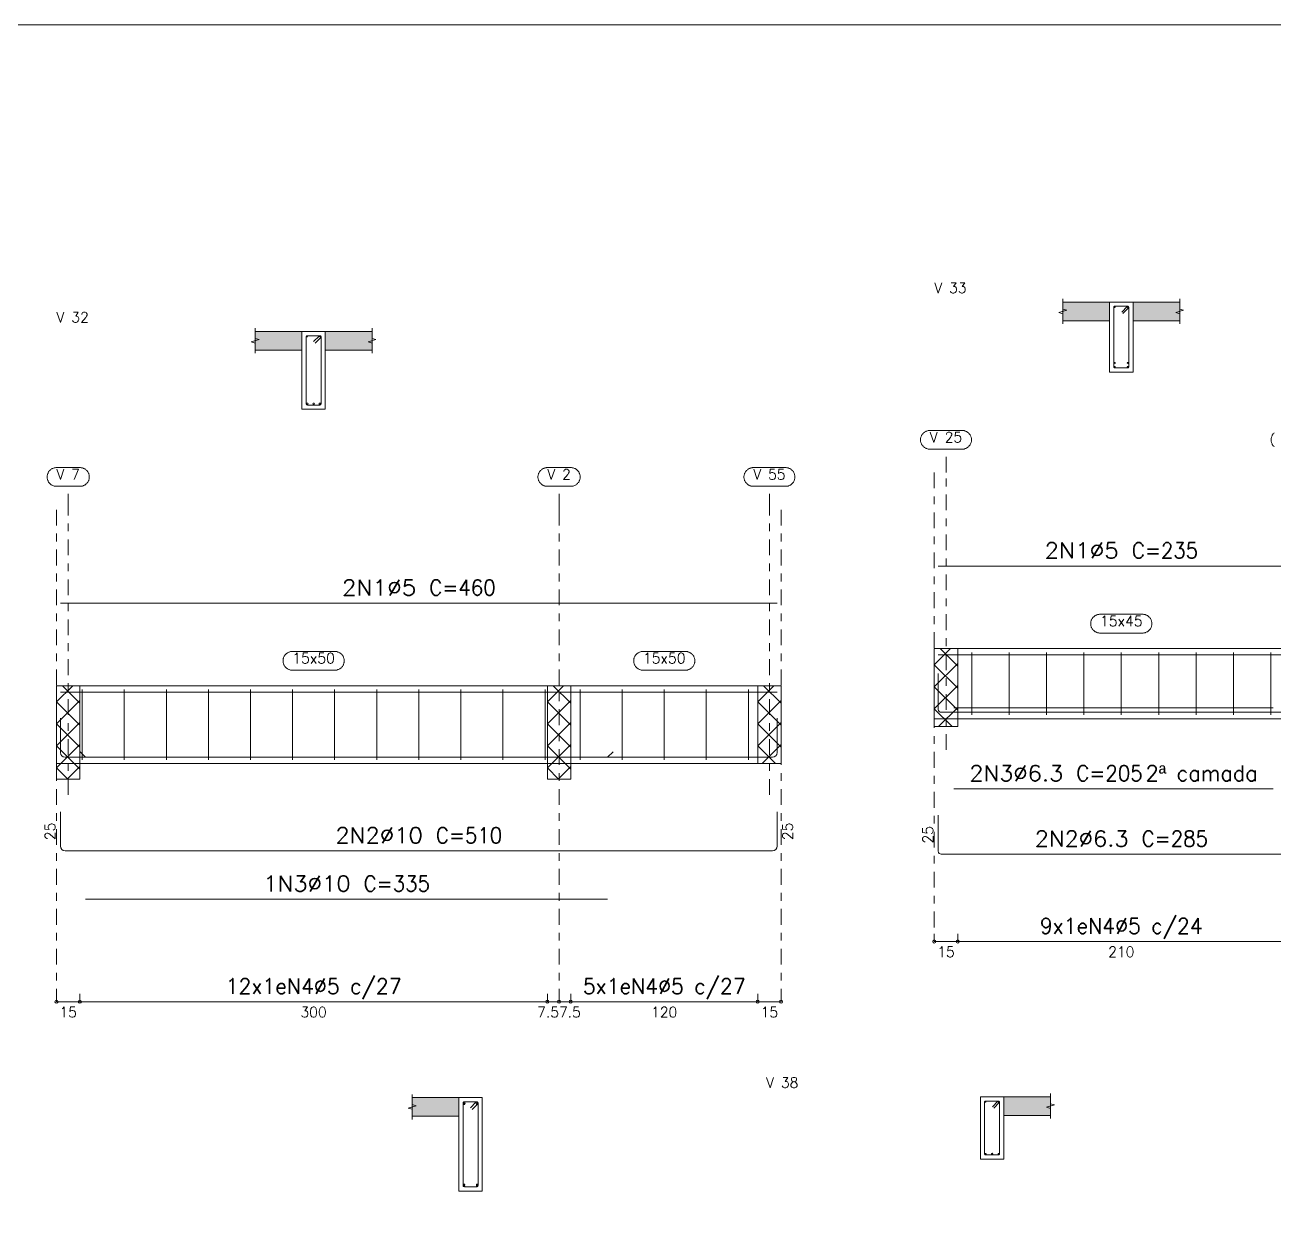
# Model space of a CAD drawing. Header units: millimetres. Extents: x 0 to 84, y 0 to 59.4.
# Drawn here: x 9.47 to 25.5, y 44.16 to 59.4 of the extents above; entities that cross this region are included whole.
import ezdxf
from ezdxf.enums import TextEntityAlignment as Align

# ---------------------------------------------------------------- set-up
doc = ezdxf.new("R2010")
doc.units = ezdxf.units.MM
doc.linetypes.add('CYPE_RAYAPUNTO', pattern=[0.4125, 0.2025, -0.105, 0, -0.105])
for name, color, linetype, lineweight in [('ARM_LONGITUDINAL_Ø10', 103, 'Continuous', 9), ('ARM_LONGITUDINAL_Ø5', 151, 'Continuous', 9), ('ARM_LONGITUDINAL_Ø6_3', 32, 'Continuous', 9), ('ARM_LONGITUDINAL_Ø8', 32, 'Continuous', 9), ('ARM_TRANSVERSAL_Ø5', 151, 'Continuous', 9), ('ELE_ARM_TRANS_TXT_EST', 3, 'Continuous', 9), ('ELE_CONT_NOS', 122, 'Continuous', 9), ('ELE_CONT_VIG_CONCRETO', 2, 'Continuous', 9), ('ELE_COT_COT_ANCORAGENS', 3, 'Continuous', 0), ('ELE_COT_COT_EST', 3, 'Continuous', 0), ('ELE_COT_COT_LIN_APOIOS', 2, 'CYPE_RAYAPUNTO', 0), ('ELE_COT_TEXTOS_ESTRIBOS', 122, 'Continuous', 0), ('ELE_REF_COT_LIN_AUX_COTA', 2, 'CYPE_RAYAPUNTO', 9), ('ELE_REF_NOME_PORTICO', 3, 'Continuous', 9), ('ELE_REF_REF_NOME', 3, 'Continuous', 9), ('ELE_REF_REF_REFERENCIA', 3, 'Continuous', 9), ('ELE_REF_TEXTO_REF_NOME', 3, 'Continuous', 9), ('ELE_REF_TEXTO_REF_REFERENCIA', 3, 'Continuous', 9), ('POR_ARM_LONG_ARM_TEXTOS', 3, 'Continuous', 9), ('POR_ARM_LONG_TXT_COMP', 3, 'Continuous', 9), ('POR_ARM_LONG_TXT_IND_LAYER_ARM_LONG', 3, 'Continuous', 9), ('QUAD_BORDA', 1, 'Continuous', 20), ('QUAD_LIMITES', 2, 'Continuous', 0), ('SEC_CONT_LAJES_CORTE', 8, 'Continuous', 9), ('SEC_CONT_VIG_CONCRETO_CORTE', 2, 'Continuous', 9)]:
    doc.layers.add(name, color=color, linetype=linetype, lineweight=lineweight)
doc.styles.add('CYPETXT', font='', dxfattribs={"height": 0.2})
doc.styles.get('CYPETXT').set_extended_font_data('romans')

msp = doc.modelspace()

# ---------------------------------------------------------------- hatches: boundary and pattern name
at = {"layer": 'SEC_CONT_LAJES_CORTE', "true_color": 0xdad7d3}
for points in [[(22.789, 55.843), (23.389, 55.843), (23.389, 55.603), (22.789, 55.603)], [(24.289, 55.843), (23.689, 55.843), (23.689, 55.603), (24.289, 55.603)], [(12.422, 55.466), (13.022, 55.466), (13.022, 55.226), (12.422, 55.226)], [(13.922, 55.466), (13.322, 55.466), (13.322, 55.226), (13.922, 55.226)], [(14.437, 45.39), (15.037, 45.39), (15.037, 45.63), (14.437, 45.63)], [(22.63, 45.64), (22.03, 45.64), (22.03, 45.4), (22.63, 45.4)]]:
    msp.add_hatch(color=254, dxfattribs=at).paths.add_polyline_path(points, flags=0)

# ---------------------------------------------------------------- linework, layer by layer
at = {"layer": 'ARM_LONGITUDINAL_Ø10'}
for p, q in [((10.245, 49.999), (10.175, 50.07)), ((16.945, 49.999), (17.016, 50.07))]:
    msp.add_line(p, q, dxfattribs=at)
for points in [[(19.122, 50.499), (19.122, 50.059), (19.118, 50.036), (19.105, 50.017), (19.085, 50.004), (19.062, 49.999), (9.982, 49.999), (9.959, 50.004), (9.94, 50.017), (9.927, 50.036), (9.922, 50.059), (9.922, 50.499)], [(10.245, 49.999), (16.945, 49.999)], [(19.122, 49.297), (19.122, 48.857), (19.118, 48.834), (19.105, 48.815), (19.085, 48.802), (19.062, 48.797), (9.982, 48.797), (9.959, 48.802), (9.94, 48.815), (9.927, 48.834), (9.922, 48.857), (9.922, 49.297)], [(10.245, 48.177), (16.945, 48.177)]]:
    msp.add_lwpolyline(points, dxfattribs=at)
for centre in [(13.092, 54.536), (13.172, 54.536), (13.252, 54.536), (15.107, 45.56), (15.267, 45.56)]:
    msp.add_circle(centre, 0.01, dxfattribs=at)
at = {"layer": 'ARM_LONGITUDINAL_Ø5'}
for points in [[(25.889, 52.454), (21.189, 52.454)], [(19.122, 51.977), (9.922, 51.977)], [(25.889, 51.312), (21.189, 51.312)], [(19.122, 50.835), (9.922, 50.835)]]:
    msp.add_lwpolyline(points, dxfattribs=at)
for centre in [(23.454, 55.778), (23.624, 55.778), (13.087, 55.401), (13.257, 55.401), (15.107, 45.545), (15.267, 45.545), (21.795, 45.575), (21.965, 45.575)]:
    msp.add_circle(centre, 0.005, dxfattribs=at)
at = {"layer": 'ARM_LONGITUDINAL_Ø6_3'}
for points in [[(25.889, 51.076), (25.889, 50.614), (25.886, 50.599), (25.878, 50.587), (25.865, 50.579), (25.851, 50.576), (21.226, 50.576), (21.212, 50.579), (21.2, 50.587), (21.192, 50.599), (21.189, 50.614), (21.189, 51.076)], [(21.389, 50.632), (25.489, 50.632)], [(21.389, 49.594), (25.489, 49.594)], [(25.889, 49.254), (25.889, 48.792), (25.886, 48.777), (25.878, 48.765), (25.865, 48.757), (25.851, 48.754), (21.226, 48.754), (21.212, 48.757), (21.2, 48.765), (21.192, 48.777), (21.189, 48.792), (21.189, 49.254)]]:
    msp.add_lwpolyline(points, dxfattribs=at)
for centre in [(23.455, 55.062), (23.455, 55.01), (23.622, 55.062), (23.622, 55.01), (21.797, 44.907), (21.964, 44.907), (15.105, 44.512), (15.269, 44.512)]:
    msp.add_circle(centre, 0.0063, dxfattribs=at)
at = {"layer": 'ARM_LONGITUDINAL_Ø8'}
for centre in [(21.88, 44.908), (15.105, 44.498), (15.269, 44.498)]:
    msp.add_circle(centre, 0.008, dxfattribs=at)
at = {"layer": 'ARM_TRANSVERSAL_Ø5'}
for p, q in [((21.619, 51.344), (21.619, 50.544)), ((22.099, 51.344), (22.099, 50.544)), ((22.579, 51.344), (22.579, 50.544)), ((23.059, 51.344), (23.059, 50.544)), ((23.539, 51.344), (23.539, 50.544)), ((24.019, 51.344), (24.019, 50.544)), ((24.499, 51.344), (24.499, 50.544)), ((24.979, 51.344), (24.979, 50.544)), ((25.459, 51.344), (25.459, 50.544)), ((10.202, 50.867), (10.202, 49.967)), ((10.742, 50.867), (10.742, 49.967)), ((11.282, 50.867), (11.282, 49.967)), ((11.822, 50.867), (11.822, 49.967)), ((12.362, 50.867), (12.362, 49.967)), ((12.902, 50.867), (12.902, 49.967)), ((13.442, 50.867), (13.442, 49.967)), ((13.982, 50.867), (13.982, 49.967)), ((14.522, 50.867), (14.522, 49.967)), ((15.062, 50.867), (15.062, 49.967)), ((15.602, 50.867), (15.602, 49.967)), ((16.142, 50.867), (16.142, 49.967)), ((16.592, 50.867), (16.592, 49.967)), ((17.132, 50.867), (17.132, 49.967)), ((17.672, 50.867), (17.672, 49.967)), ((18.212, 50.867), (18.212, 49.967)), ((18.752, 50.867), (18.752, 49.967))]:
    msp.add_line(p, q, dxfattribs=at)
for points in [[(23.56, 55.698), (23.63, 55.769), (23.632, 55.771), (23.633, 55.773), (23.633, 55.775), (23.634, 55.777), (23.633, 55.779), (23.633, 55.781), (23.632, 55.783), (23.63, 55.785), (23.629, 55.786), (23.627, 55.788), (23.625, 55.788), (23.622, 55.788), (23.455, 55.788), (23.451, 55.788), (23.447, 55.785), (23.445, 55.781), (23.444, 55.777), (23.444, 55.01), (23.445, 55.005), (23.447, 55.002), (23.451, 54.999), (23.455, 54.998), (23.622, 54.998), (23.627, 54.999), (23.63, 55.002), (23.633, 55.005), (23.634, 55.01), (23.634, 55.777), (23.633, 55.779), (23.633, 55.781), (23.632, 55.783), (23.63, 55.785), (23.629, 55.786), (23.627, 55.788), (23.625, 55.788), (23.622, 55.788), (23.621, 55.788), (23.619, 55.788), (23.617, 55.787), (23.616, 55.786), (23.614, 55.785), (23.544, 55.714)], [(13.192, 55.315), (13.263, 55.386), (13.265, 55.388), (13.266, 55.391), (13.267, 55.393), (13.267, 55.396), (13.267, 55.399), (13.266, 55.402), (13.265, 55.405), (13.263, 55.407), (13.261, 55.409), (13.258, 55.41), (13.255, 55.411), (13.252, 55.411), (13.092, 55.411), (13.087, 55.41), (13.082, 55.407), (13.079, 55.402), (13.077, 55.396), (13.077, 54.536), (13.079, 54.531), (13.082, 54.526), (13.087, 54.523), (13.092, 54.521), (13.252, 54.521), (13.258, 54.523), (13.263, 54.526), (13.266, 54.531), (13.267, 54.536), (13.267, 55.396), (13.267, 55.399), (13.266, 55.402), (13.265, 55.405), (13.263, 55.407), (13.261, 55.409), (13.258, 55.41), (13.255, 55.411), (13.252, 55.411), (13.25, 55.411), (13.248, 55.411), (13.246, 55.41), (13.244, 55.409), (13.242, 55.407), (13.171, 55.336)], [(15.206, 45.478), (15.279, 45.551), (15.28, 45.553), (15.281, 45.555), (15.281, 45.557), (15.282, 45.56), (15.281, 45.563), (15.28, 45.565), (15.279, 45.568), (15.277, 45.57), (15.275, 45.572), (15.272, 45.574), (15.269, 45.574), (15.267, 45.575), (15.107, 45.575), (15.101, 45.574), (15.096, 45.57), (15.093, 45.565), (15.092, 45.56), (15.092, 44.5), (15.093, 44.494), (15.096, 44.489), (15.101, 44.486), (15.107, 44.485), (15.267, 44.485), (15.272, 44.486), (15.277, 44.489), (15.28, 44.494), (15.282, 44.5), (15.282, 45.56), (15.281, 45.563), (15.28, 45.565), (15.279, 45.568), (15.277, 45.57), (15.275, 45.572), (15.272, 45.574), (15.269, 45.574), (15.267, 45.575), (15.264, 45.574), (15.261, 45.574), (15.258, 45.572), (15.256, 45.57), (15.185, 45.5)], [(21.901, 45.495), (21.972, 45.566), (21.973, 45.568), (21.975, 45.57), (21.975, 45.572), (21.975, 45.574), (21.975, 45.576), (21.975, 45.578), (21.973, 45.58), (21.972, 45.582), (21.97, 45.584), (21.968, 45.585), (21.966, 45.585), (21.964, 45.585), (21.797, 45.585), (21.792, 45.585), (21.789, 45.582), (21.786, 45.578), (21.785, 45.574), (21.785, 44.907), (21.786, 44.902), (21.789, 44.899), (21.792, 44.896), (21.797, 44.895), (21.964, 44.895), (21.968, 44.896), (21.972, 44.899), (21.975, 44.902), (21.975, 44.907), (21.975, 45.574), (21.975, 45.576), (21.975, 45.578), (21.973, 45.58), (21.972, 45.582), (21.97, 45.584), (21.968, 45.585), (21.966, 45.585), (21.964, 45.585), (21.962, 45.585), (21.961, 45.585), (21.959, 45.584), (21.957, 45.583), (21.956, 45.582), (21.885, 45.511)]]:
    msp.add_lwpolyline(points, dxfattribs=at)
at = {"layer": 'ELE_CONT_NOS'}
for p, q in [((21.139, 51.394), (21.139, 50.494)), ((9.872, 50.917), (9.872, 49.917)), ((16.172, 50.917), (16.172, 50.917)), ((16.472, 50.917), (16.472, 50.917)), ((19.172, 50.917), (19.172, 49.917)), ((16.172, 49.917), (16.172, 49.917)), ((16.472, 49.917), (16.472, 49.917))]:
    msp.add_line(p, q, dxfattribs=at)
at = {"layer": 'ELE_CONT_NOS', "lineweight": 0}
for p, q in [((21.139, 51.187), (21.346, 51.394)), ((21.439, 51.17), (21.214, 51.394)), ((21.139, 50.904), (21.439, 51.204)), ((21.439, 50.887), (21.139, 51.187)), ((9.872, 50.71), (10.08, 50.917)), ((10.172, 50.693), (9.948, 50.917)), ((16.172, 50.71), (16.38, 50.917)), ((16.472, 50.693), (16.248, 50.917)), ((18.872, 50.71), (19.08, 50.917)), ((19.172, 50.693), (18.948, 50.917)), ((21.139, 50.621), (21.439, 50.921)), ((21.439, 50.604), (21.139, 50.904)), ((9.872, 50.427), (10.172, 50.727)), ((10.172, 50.41), (9.872, 50.71)), ((16.172, 50.427), (16.472, 50.727)), ((16.472, 50.41), (16.172, 50.71)), ((18.872, 50.427), (19.172, 50.727)), ((19.172, 50.41), (18.872, 50.71)), ((21.366, 50.394), (21.139, 50.621)), ((21.194, 50.394), (21.439, 50.638)), ((9.872, 50.144), (10.172, 50.444)), ((10.172, 50.127), (9.872, 50.427)), ((16.172, 50.144), (16.472, 50.444)), ((16.472, 50.127), (16.172, 50.427)), ((18.872, 50.144), (19.172, 50.444)), ((19.172, 50.127), (18.872, 50.427)), ((9.872, 49.861), (10.172, 50.161)), ((10.172, 49.844), (9.872, 50.144)), ((16.172, 49.861), (16.472, 50.161)), ((16.472, 49.844), (16.172, 50.144)), ((19.1, 49.917), (18.872, 50.144)), ((18.928, 49.917), (19.172, 50.161)), ((10.017, 49.717), (9.872, 49.861)), ((10.011, 49.717), (10.172, 49.879)), ((16.317, 49.717), (16.172, 49.861)), ((16.311, 49.717), (16.472, 49.879))]:
    msp.add_line(p, q, dxfattribs=at)
at = {"layer": 'ELE_CONT_NOS'}
for points in [[(21.139, 51.394), (21.439, 51.394)], [(9.872, 50.917), (10.172, 50.917)], [(16.172, 50.917), (16.472, 50.917)], [(18.872, 50.917), (19.172, 50.917)], [(21.139, 50.494), (21.439, 50.494)], [(9.872, 49.917), (10.172, 49.917)], [(16.172, 49.917), (16.472, 49.917)], [(18.872, 49.917), (19.172, 49.917)]]:
    msp.add_lwpolyline(points, dxfattribs=at)
at = {"layer": 'ELE_CONT_NOS', "lineweight": 0}
for points in [[(21.139, 51.394), (21.139, 50.394), (21.439, 50.394), (21.439, 51.394), (21.139, 51.394)], [(9.872, 50.917), (9.872, 49.717), (10.172, 49.717), (10.172, 50.917), (9.872, 50.917)], [(16.172, 50.917), (16.172, 49.717), (16.472, 49.717), (16.472, 50.917), (16.172, 50.917)], [(18.872, 50.917), (18.872, 49.917), (19.172, 49.917), (19.172, 50.917), (18.872, 50.917)]]:
    msp.add_lwpolyline(points, close=True, dxfattribs=at)
at = {"layer": 'ELE_CONT_VIG_CONCRETO'}
for p, q in [((21.439, 51.394), (25.639, 51.394)), ((10.172, 50.917), (16.172, 50.917)), ((16.472, 50.917), (18.872, 50.917)), ((21.439, 50.494), (25.639, 50.494)), ((10.172, 49.917), (16.172, 49.917)), ((16.472, 49.917), (18.872, 49.917))]:
    msp.add_line(p, q, dxfattribs=at)
at = {"layer": 'ELE_COT_COT_EST'}
for p, q in [((21.139, 47.634), (21.139, 47.734)), ((21.439, 47.634), (21.439, 47.734)), ((9.872, 46.86), (9.872, 46.96)), ((10.172, 46.86), (10.172, 46.96)), ((16.172, 46.86), (16.172, 46.96)), ((16.322, 46.86), (16.322, 46.96)), ((16.472, 46.86), (16.472, 46.96)), ((18.872, 46.86), (18.872, 46.96))]:
    msp.add_line(p, q, dxfattribs=at)
for points in [[(21.139, 47.634), (21.439, 47.634), (21.439, 47.734)], [(21.439, 47.634), (25.639, 47.634), (25.639, 47.734)], [(9.872, 46.86), (10.172, 46.86), (10.172, 46.96)], [(10.172, 46.86), (16.172, 46.86), (16.172, 46.96)], [(16.172, 46.86), (16.322, 46.86), (16.322, 46.96)], [(16.322, 46.86), (16.472, 46.86), (16.472, 46.96)], [(16.472, 46.86), (18.872, 46.86), (18.872, 46.96)], [(18.872, 46.86), (19.172, 46.86), (19.172, 46.96)]]:
    msp.add_lwpolyline(points, dxfattribs=at)
for centre in [(21.139, 47.634), (21.439, 47.634), (21.439, 47.634), (9.872, 46.86), (10.172, 46.86), (10.172, 46.86), (16.172, 46.86), (16.172, 46.86), (16.322, 46.86), (16.322, 46.86), (16.472, 46.86), (16.472, 46.86), (18.872, 46.86), (18.872, 46.86), (19.172, 46.86)]:
    msp.add_circle(centre, 0.02, dxfattribs=at)
at = {"layer": 'ELE_COT_COT_LIN_APOIOS'}
for p, q in [((21.139, 53.654), (21.139, 47.634)), ((9.872, 53.177), (9.872, 46.86)), ((16.322, 53.177), (16.322, 46.86)), ((19.172, 53.177), (19.172, 46.86))]:
    msp.add_line(p, q, dxfattribs=at)
at = {"layer": 'ELE_REF_COT_LIN_AUX_COTA'}
for p, q in [((21.289, 53.654), (21.289, 53.954)), ((21.289, 50.094), (21.289, 53.654)), ((10.022, 53.177), (10.022, 53.477)), ((16.322, 53.177), (16.322, 53.477)), ((19.022, 53.177), (19.022, 53.477)), ((10.022, 49.517), (10.022, 53.177)), ((19.022, 49.517), (19.022, 53.177))]:
    msp.add_line(p, q, dxfattribs=at)
at = {"layer": 'ELE_REF_REF_NOME'}
for points in [[(23.812, 51.834), (23.82, 51.834), (23.828, 51.833), (23.836, 51.832), (23.843, 51.83), (23.851, 51.827), (23.859, 51.825), (23.866, 51.821), (23.873, 51.817), (23.88, 51.813), (23.886, 51.808), (23.892, 51.803), (23.898, 51.797), (23.903, 51.792), (23.908, 51.785), (23.913, 51.779), (23.917, 51.772), (23.921, 51.765), (23.924, 51.757), (23.926, 51.75), (23.928, 51.742), (23.93, 51.734), (23.931, 51.726), (23.932, 51.718), (23.932, 51.71), (23.931, 51.702), (23.93, 51.694), (23.928, 51.686), (23.926, 51.678), (23.924, 51.671), (23.921, 51.664), (23.917, 51.656), (23.913, 51.649), (23.908, 51.643), (23.903, 51.637), (23.898, 51.631), (23.892, 51.625), (23.886, 51.62), (23.88, 51.615), (23.873, 51.611), (23.866, 51.607), (23.859, 51.604), (23.851, 51.601), (23.843, 51.598), (23.836, 51.596), (23.828, 51.595), (23.82, 51.594), (23.812, 51.594), (23.266, 51.594), (23.258, 51.594), (23.25, 51.595), (23.242, 51.596), (23.234, 51.598), (23.226, 51.601), (23.219, 51.604), (23.212, 51.607), (23.205, 51.611), (23.198, 51.615), (23.191, 51.62), (23.185, 51.625), (23.179, 51.631), (23.174, 51.637), (23.169, 51.643), (23.165, 51.649), (23.16, 51.656), (23.157, 51.664), (23.154, 51.671), (23.151, 51.678), (23.149, 51.686), (23.147, 51.694), (23.146, 51.702), (23.146, 51.71), (23.146, 51.718), (23.146, 51.726), (23.147, 51.734), (23.149, 51.742), (23.151, 51.75), (23.154, 51.757), (23.157, 51.765), (23.16, 51.772), (23.165, 51.779), (23.169, 51.785), (23.174, 51.792), (23.179, 51.797), (23.185, 51.803), (23.191, 51.808), (23.198, 51.813), (23.205, 51.817), (23.212, 51.821), (23.219, 51.825), (23.226, 51.827), (23.234, 51.83), (23.242, 51.832), (23.25, 51.833), (23.258, 51.834), (23.266, 51.834), (23.812, 51.834)], [(13.445, 51.357), (13.453, 51.357), (13.461, 51.356), (13.469, 51.355), (13.477, 51.353), (13.485, 51.35), (13.492, 51.348), (13.5, 51.344), (13.507, 51.34), (13.513, 51.336), (13.52, 51.331), (13.526, 51.326), (13.532, 51.32), (13.537, 51.315), (13.542, 51.308), (13.547, 51.302), (13.551, 51.295), (13.554, 51.288), (13.557, 51.28), (13.56, 51.273), (13.562, 51.265), (13.564, 51.257), (13.565, 51.249), (13.565, 51.241), (13.565, 51.233), (13.565, 51.225), (13.564, 51.217), (13.562, 51.209), (13.56, 51.201), (13.557, 51.194), (13.554, 51.187), (13.551, 51.179), (13.547, 51.172), (13.542, 51.166), (13.537, 51.16), (13.532, 51.154), (13.526, 51.148), (13.52, 51.143), (13.513, 51.138), (13.507, 51.134), (13.5, 51.13), (13.492, 51.127), (13.485, 51.124), (13.477, 51.121), (13.469, 51.119), (13.461, 51.118), (13.453, 51.117), (13.445, 51.117), (12.899, 51.117), (12.891, 51.117), (12.883, 51.118), (12.876, 51.119), (12.868, 51.121), (12.86, 51.124), (12.853, 51.127), (12.845, 51.13), (12.838, 51.134), (12.832, 51.138), (12.825, 51.143), (12.819, 51.148), (12.813, 51.154), (12.808, 51.16), (12.803, 51.166), (12.798, 51.172), (12.794, 51.179), (12.791, 51.187), (12.787, 51.194), (12.785, 51.201), (12.783, 51.209), (12.781, 51.217), (12.78, 51.225), (12.78, 51.233), (12.78, 51.241), (12.78, 51.249), (12.781, 51.257), (12.783, 51.265), (12.785, 51.273), (12.787, 51.28), (12.791, 51.288), (12.794, 51.295), (12.798, 51.302), (12.803, 51.308), (12.808, 51.315), (12.813, 51.32), (12.819, 51.326), (12.825, 51.331), (12.832, 51.336), (12.838, 51.34), (12.845, 51.344), (12.853, 51.348), (12.86, 51.35), (12.868, 51.353), (12.876, 51.355), (12.883, 51.356), (12.891, 51.357), (12.899, 51.357), (13.445, 51.357)], [(17.945, 51.357), (17.953, 51.357), (17.961, 51.356), (17.969, 51.355), (17.977, 51.353), (17.985, 51.35), (17.992, 51.348), (18, 51.344), (18.007, 51.34), (18.013, 51.336), (18.02, 51.331), (18.026, 51.326), (18.032, 51.32), (18.037, 51.315), (18.042, 51.308), (18.047, 51.302), (18.051, 51.295), (18.054, 51.288), (18.057, 51.28), (18.06, 51.273), (18.062, 51.265), (18.064, 51.257), (18.065, 51.249), (18.065, 51.241), (18.065, 51.233), (18.065, 51.225), (18.064, 51.217), (18.062, 51.209), (18.06, 51.201), (18.057, 51.194), (18.054, 51.187), (18.051, 51.179), (18.047, 51.172), (18.042, 51.166), (18.037, 51.16), (18.032, 51.154), (18.026, 51.148), (18.02, 51.143), (18.013, 51.138), (18.007, 51.134), (18, 51.13), (17.992, 51.127), (17.985, 51.124), (17.977, 51.121), (17.969, 51.119), (17.961, 51.118), (17.953, 51.117), (17.945, 51.117), (17.399, 51.117), (17.391, 51.117), (17.383, 51.118), (17.376, 51.119), (17.368, 51.121), (17.36, 51.124), (17.353, 51.127), (17.345, 51.13), (17.338, 51.134), (17.332, 51.138), (17.325, 51.143), (17.319, 51.148), (17.313, 51.154), (17.308, 51.16), (17.303, 51.166), (17.298, 51.172), (17.294, 51.179), (17.291, 51.187), (17.287, 51.194), (17.285, 51.201), (17.283, 51.209), (17.281, 51.217), (17.28, 51.225), (17.28, 51.233), (17.28, 51.241), (17.28, 51.249), (17.281, 51.257), (17.283, 51.265), (17.285, 51.273), (17.287, 51.28), (17.291, 51.288), (17.294, 51.295), (17.298, 51.302), (17.303, 51.308), (17.308, 51.315), (17.313, 51.32), (17.319, 51.326), (17.325, 51.331), (17.332, 51.336), (17.338, 51.34), (17.345, 51.344), (17.353, 51.348), (17.36, 51.35), (17.368, 51.353), (17.376, 51.355), (17.383, 51.356), (17.391, 51.357), (17.399, 51.357), (17.945, 51.357)]]:
    msp.add_lwpolyline(points, close=True, dxfattribs=at)
at = {"layer": 'ELE_REF_REF_REFERENCIA'}
for points in [[(21.496, 54.194), (21.504, 54.194), (21.512, 54.193), (21.52, 54.192), (21.527, 54.19), (21.535, 54.187), (21.543, 54.185), (21.55, 54.181), (21.557, 54.177), (21.564, 54.173), (21.57, 54.168), (21.576, 54.163), (21.582, 54.157), (21.587, 54.152), (21.592, 54.145), (21.597, 54.139), (21.601, 54.132), (21.605, 54.125), (21.608, 54.117), (21.61, 54.11), (21.612, 54.102), (21.614, 54.094), (21.615, 54.086), (21.616, 54.078), (21.616, 54.07), (21.615, 54.062), (21.614, 54.054), (21.612, 54.046), (21.61, 54.038), (21.608, 54.031), (21.605, 54.024), (21.601, 54.016), (21.597, 54.009), (21.592, 54.003), (21.587, 53.997), (21.582, 53.991), (21.576, 53.985), (21.57, 53.98), (21.564, 53.975), (21.557, 53.971), (21.55, 53.967), (21.543, 53.964), (21.535, 53.961), (21.527, 53.958), (21.52, 53.956), (21.512, 53.955), (21.504, 53.954), (21.496, 53.954), (21.082, 53.954), (21.074, 53.954), (21.066, 53.955), (21.058, 53.956), (21.05, 53.958), (21.042, 53.961), (21.035, 53.964), (21.028, 53.967), (21.021, 53.971), (21.014, 53.975), (21.007, 53.98), (21.001, 53.985), (20.995, 53.991), (20.99, 53.997), (20.985, 54.003), (20.981, 54.009), (20.976, 54.016), (20.973, 54.024), (20.97, 54.031), (20.967, 54.038), (20.965, 54.046), (20.963, 54.054), (20.962, 54.062), (20.962, 54.07), (20.962, 54.078), (20.962, 54.086), (20.963, 54.094), (20.965, 54.102), (20.967, 54.11), (20.97, 54.117), (20.973, 54.125), (20.976, 54.132), (20.981, 54.139), (20.985, 54.145), (20.99, 54.152), (20.995, 54.157), (21.001, 54.163), (21.007, 54.168), (21.014, 54.173), (21.021, 54.177), (21.028, 54.181), (21.035, 54.185), (21.042, 54.187), (21.05, 54.19), (21.058, 54.192), (21.066, 54.193), (21.074, 54.194), (21.082, 54.194), (21.496, 54.194)], [(10.173, 53.717), (10.181, 53.717), (10.189, 53.716), (10.197, 53.715), (10.205, 53.713), (10.213, 53.71), (10.22, 53.708), (10.228, 53.704), (10.235, 53.7), (10.241, 53.696), (10.248, 53.691), (10.254, 53.686), (10.26, 53.68), (10.265, 53.675), (10.27, 53.668), (10.275, 53.662), (10.279, 53.655), (10.282, 53.648), (10.285, 53.64), (10.288, 53.633), (10.29, 53.625), (10.292, 53.617), (10.293, 53.609), (10.293, 53.601), (10.293, 53.593), (10.293, 53.585), (10.292, 53.577), (10.29, 53.569), (10.288, 53.561), (10.285, 53.554), (10.282, 53.547), (10.279, 53.539), (10.275, 53.532), (10.27, 53.526), (10.265, 53.52), (10.26, 53.514), (10.254, 53.508), (10.248, 53.503), (10.241, 53.498), (10.235, 53.494), (10.228, 53.49), (10.22, 53.487), (10.213, 53.484), (10.205, 53.481), (10.197, 53.479), (10.189, 53.478), (10.181, 53.477), (10.173, 53.477), (9.871, 53.477), (9.863, 53.477), (9.855, 53.478), (9.848, 53.479), (9.84, 53.481), (9.832, 53.484), (9.825, 53.487), (9.817, 53.49), (9.81, 53.494), (9.804, 53.498), (9.797, 53.503), (9.791, 53.508), (9.785, 53.514), (9.78, 53.52), (9.775, 53.526), (9.77, 53.532), (9.766, 53.539), (9.763, 53.547), (9.759, 53.554), (9.757, 53.561), (9.755, 53.569), (9.753, 53.577), (9.752, 53.585), (9.752, 53.593), (9.752, 53.601), (9.752, 53.609), (9.753, 53.617), (9.755, 53.625), (9.757, 53.633), (9.759, 53.64), (9.763, 53.648), (9.766, 53.655), (9.77, 53.662), (9.775, 53.668), (9.78, 53.675), (9.785, 53.68), (9.791, 53.686), (9.797, 53.691), (9.804, 53.696), (9.81, 53.7), (9.817, 53.704), (9.825, 53.708), (9.832, 53.71), (9.84, 53.713), (9.848, 53.715), (9.855, 53.716), (9.863, 53.717), (9.871, 53.717), (10.173, 53.717)], [(16.473, 53.717), (16.481, 53.717), (16.489, 53.716), (16.497, 53.715), (16.505, 53.713), (16.513, 53.71), (16.52, 53.708), (16.528, 53.704), (16.535, 53.7), (16.541, 53.696), (16.548, 53.691), (16.554, 53.686), (16.56, 53.68), (16.565, 53.675), (16.57, 53.668), (16.575, 53.662), (16.579, 53.655), (16.582, 53.648), (16.585, 53.64), (16.588, 53.633), (16.59, 53.625), (16.592, 53.617), (16.593, 53.609), (16.593, 53.601), (16.593, 53.593), (16.593, 53.585), (16.592, 53.577), (16.59, 53.569), (16.588, 53.561), (16.585, 53.554), (16.582, 53.547), (16.579, 53.539), (16.575, 53.532), (16.57, 53.526), (16.565, 53.52), (16.56, 53.514), (16.554, 53.508), (16.548, 53.503), (16.541, 53.498), (16.535, 53.494), (16.528, 53.49), (16.52, 53.487), (16.513, 53.484), (16.505, 53.481), (16.497, 53.479), (16.489, 53.478), (16.481, 53.477), (16.473, 53.477), (16.171, 53.477), (16.163, 53.477), (16.155, 53.478), (16.148, 53.479), (16.14, 53.481), (16.132, 53.484), (16.125, 53.487), (16.117, 53.49), (16.11, 53.494), (16.104, 53.498), (16.097, 53.503), (16.091, 53.508), (16.085, 53.514), (16.08, 53.52), (16.075, 53.526), (16.07, 53.532), (16.066, 53.539), (16.063, 53.547), (16.059, 53.554), (16.057, 53.561), (16.055, 53.569), (16.053, 53.577), (16.052, 53.585), (16.052, 53.593), (16.052, 53.601), (16.052, 53.609), (16.053, 53.617), (16.055, 53.625), (16.057, 53.633), (16.059, 53.64), (16.063, 53.648), (16.066, 53.655), (16.07, 53.662), (16.075, 53.668), (16.08, 53.675), (16.085, 53.68), (16.091, 53.686), (16.097, 53.691), (16.104, 53.696), (16.11, 53.7), (16.117, 53.704), (16.125, 53.708), (16.132, 53.71), (16.14, 53.713), (16.148, 53.715), (16.155, 53.716), (16.163, 53.717), (16.171, 53.717), (16.473, 53.717)], [(19.229, 53.717), (19.237, 53.717), (19.245, 53.716), (19.253, 53.715), (19.261, 53.713), (19.269, 53.71), (19.276, 53.708), (19.284, 53.704), (19.291, 53.7), (19.297, 53.696), (19.304, 53.691), (19.31, 53.686), (19.316, 53.68), (19.321, 53.675), (19.326, 53.668), (19.331, 53.662), (19.335, 53.655), (19.338, 53.648), (19.341, 53.64), (19.344, 53.633), (19.346, 53.625), (19.348, 53.617), (19.349, 53.609), (19.349, 53.601), (19.349, 53.593), (19.349, 53.585), (19.348, 53.577), (19.346, 53.569), (19.344, 53.561), (19.341, 53.554), (19.338, 53.547), (19.335, 53.539), (19.331, 53.532), (19.326, 53.526), (19.321, 53.52), (19.316, 53.514), (19.31, 53.508), (19.304, 53.503), (19.297, 53.498), (19.291, 53.494), (19.284, 53.49), (19.276, 53.487), (19.269, 53.484), (19.261, 53.481), (19.253, 53.479), (19.245, 53.478), (19.237, 53.477), (19.229, 53.477), (18.815, 53.477), (18.807, 53.477), (18.799, 53.478), (18.792, 53.479), (18.784, 53.481), (18.776, 53.484), (18.769, 53.487), (18.761, 53.49), (18.754, 53.494), (18.748, 53.498), (18.741, 53.503), (18.735, 53.508), (18.729, 53.514), (18.724, 53.52), (18.719, 53.526), (18.714, 53.532), (18.71, 53.539), (18.707, 53.547), (18.703, 53.554), (18.701, 53.561), (18.699, 53.569), (18.697, 53.577), (18.696, 53.585), (18.696, 53.593), (18.696, 53.601), (18.696, 53.609), (18.697, 53.617), (18.699, 53.625), (18.701, 53.633), (18.703, 53.64), (18.707, 53.648), (18.71, 53.655), (18.714, 53.662), (18.719, 53.668), (18.724, 53.675), (18.729, 53.68), (18.735, 53.686), (18.741, 53.691), (18.748, 53.696), (18.754, 53.7), (18.761, 53.704), (18.769, 53.708), (18.776, 53.71), (18.784, 53.713), (18.792, 53.715), (18.799, 53.716), (18.807, 53.717), (18.815, 53.717), (19.229, 53.717)]]:
    msp.add_lwpolyline(points, close=True, dxfattribs=at)
msp.add_lwpolyline([(25.501, 53.985), (25.495, 53.991), (25.49, 53.997), (25.485, 54.003), (25.481, 54.009), (25.476, 54.016), (25.473, 54.024), (25.47, 54.031), (25.467, 54.038), (25.465, 54.046), (25.463, 54.054), (25.462, 54.062), (25.462, 54.07), (25.462, 54.078), (25.462, 54.086), (25.463, 54.094), (25.465, 54.102), (25.467, 54.11), (25.47, 54.117), (25.473, 54.125), (25.476, 54.132), (25.481, 54.139), (25.485, 54.145), (25.49, 54.152), (25.495, 54.157), (25.501, 54.163)], dxfattribs=at)
at = {"layer": 'QUAD_BORDA'}
msp.add_lwpolyline([(0, 0), (84, 0), (84, 59.4), (0, 59.4), (0, 0)], close=True, dxfattribs=at)
at = {"layer": 'QUAD_LIMITES'}
msp.add_lwpolyline([(0, 0), (84, 0), (84, 59.4), (0, 59.4), (0, 0)], close=True, dxfattribs=at)
at = {"layer": 'SEC_CONT_LAJES_CORTE'}
for points in [[(22.789, 55.883), (22.789, 55.753), (22.839, 55.738), (22.739, 55.708), (22.789, 55.693), (22.789, 55.563)], [(22.789, 55.843), (23.389, 55.843), (23.389, 55.603), (22.789, 55.603)], [(24.289, 55.843), (23.689, 55.843), (23.689, 55.603), (24.289, 55.603)], [(24.289, 55.883), (24.289, 55.753), (24.339, 55.738), (24.239, 55.708), (24.289, 55.693), (24.289, 55.563)], [(12.422, 55.506), (12.422, 55.376), (12.472, 55.361), (12.372, 55.331), (12.422, 55.316), (12.422, 55.186)], [(13.922, 55.506), (13.922, 55.376), (13.972, 55.361), (13.872, 55.331), (13.922, 55.316), (13.922, 55.186)], [(12.422, 55.466), (13.022, 55.466), (13.022, 55.226), (12.422, 55.226)], [(13.922, 55.466), (13.322, 55.466), (13.322, 55.226), (13.922, 55.226)], [(14.437, 45.35), (14.437, 45.48), (14.387, 45.495), (14.487, 45.525), (14.437, 45.54), (14.437, 45.67)], [(14.437, 45.39), (15.037, 45.39), (15.037, 45.63), (14.437, 45.63)], [(22.63, 45.64), (22.03, 45.64), (22.03, 45.4), (22.63, 45.4)], [(22.63, 45.68), (22.63, 45.55), (22.68, 45.535), (22.58, 45.505), (22.63, 45.49), (22.63, 45.36)]]:
    msp.add_lwpolyline(points, dxfattribs=at)
at = {"layer": 'SEC_CONT_LAJES_CORTE', "color": 254, "true_color": 0xdad7d3}
for points in [[(22.789, 55.843), (23.389, 55.843), (23.389, 55.603), (22.789, 55.603)], [(24.289, 55.843), (23.689, 55.843), (23.689, 55.603), (24.289, 55.603)], [(12.422, 55.466), (13.022, 55.466), (13.022, 55.226), (12.422, 55.226)], [(13.922, 55.466), (13.322, 55.466), (13.322, 55.226), (13.922, 55.226)], [(14.437, 45.39), (15.037, 45.39), (15.037, 45.63), (14.437, 45.63)], [(22.63, 45.64), (22.03, 45.64), (22.03, 45.4), (22.63, 45.4)]]:
    msp.add_lwpolyline(points, close=True, dxfattribs=at)
at = {"layer": 'SEC_CONT_VIG_CONCRETO_CORTE'}
for points in [[(23.689, 55.843), (23.389, 55.843), (23.389, 54.943), (23.689, 54.943), (23.689, 55.843)], [(13.322, 55.466), (13.022, 55.466), (13.022, 54.466), (13.322, 54.466), (13.322, 55.466)], [(15.337, 45.63), (15.037, 45.63), (15.037, 44.43), (15.337, 44.43), (15.337, 45.63)], [(22.03, 45.64), (21.73, 45.64), (21.73, 44.84), (22.03, 44.84), (22.03, 45.64)]]:
    msp.add_lwpolyline(points, close=True, dxfattribs=at)

# ---------------------------------------------------------------- texts
at = {"layer": 'ELE_ARM_TRANS_TXT_EST', "style": 'CYPETXT'}
for s, width, p, p2 in [('9x1eN4%%c5 c/24', 0.835131, (22.493, 47.734), (24.584, 47.734)), ('12x1eN4%%c5 c/27', 0.837784, (12.043, 46.96), (14.302, 46.96)), ('5x1eN4%%c5 c/27', 0.835131, (16.627, 46.96), (18.718, 46.96))]:
    msp.add_text(s, height=0.2, dxfattribs=dict(at, width=width)).set_placement(p, p2, align=Align.FIT)
at = {"layer": 'ELE_COT_COT_ANCORAGENS', "style": 'CYPETXT', "width": 0.872274}
for p, p2 in [((9.856, 48.935), (9.856, 49.159)), ((19.322, 48.935), (19.322, 49.159)), ((21.122, 48.892), (21.122, 49.116))]:
    msp.add_text('25', height=0.1333, rotation=90, dxfattribs=at).set_placement(p, p2, align=Align.FIT)
at = {"layer": 'ELE_COT_TEXTOS_ESTRIBOS', "style": 'CYPETXT'}
for s, width, p, p2 in [('15', 0.872274, (21.177, 47.434), (21.401, 47.434)), ('210', 0.872274, (23.371, 47.434), (23.707, 47.434)), ('15', 0.872274, (9.91, 46.66), (10.134, 46.66)), ('300', 0.872274, (13.004, 46.66), (13.34, 46.66)), ('7.5', 0.868127, (16.042, 46.66), (16.322, 46.66)), ('7.5', 0.868127, (16.322, 46.66), (16.602, 46.66)), ('120', 0.872274, (17.504, 46.66), (17.84, 46.66)), ('15', 0.872274, (18.91, 46.66), (19.134, 46.66))]:
    msp.add_text(s, height=0.1333, dxfattribs=dict(at, width=width)).set_placement(p, p2, align=Align.FIT)
at = {"layer": 'ELE_REF_NOME_PORTICO', "style": 'CYPETXT', "width": 0.816032}
for s, p, p2 in [('V 33', (21.139, 55.958), (21.553, 55.958)), ('V 32', (9.872, 55.581), (10.286, 55.581)), ('V 38', (18.98, 45.755), (19.394, 45.755))]:
    msp.add_text(s, height=0.1333, dxfattribs=at).set_placement(p, p2, align=Align.FIT)
at = {"layer": 'ELE_REF_TEXTO_REF_NOME', "style": 'CYPETXT', "width": 0.876123}
for s, p, p2 in [('15x45', (23.266, 51.681), (23.812, 51.681)), ('15x50', (12.899, 51.204), (13.445, 51.204)), ('15x50', (17.399, 51.204), (17.945, 51.204))]:
    msp.add_text(s, height=0.1333, dxfattribs=at).set_placement(p, p2, align=Align.FIT)
at = {"layer": 'ELE_REF_TEXTO_REF_REFERENCIA', "style": 'CYPETXT'}
for s, width, p, p2 in [('V 25', 0.816032, (21.082, 54.041), (21.496, 54.041)), ('V 7', 0.796974, (9.871, 53.564), (10.173, 53.564)), ('V 2', 0.796974, (16.171, 53.564), (16.473, 53.564)), ('V 55', 0.816032, (18.815, 53.564), (19.229, 53.564))]:
    msp.add_text(s, height=0.1333, dxfattribs=dict(at, width=width)).set_placement(p, p2, align=Align.FIT)
at = {"layer": 'POR_ARM_LONG_ARM_TEXTOS', "style": 'CYPETXT'}
for s, width, p, p2 in [('2N1%%c5', 0.953428, (22.553, 52.554), (23.507, 52.554)), ('2N1%%c5', 0.953428, (13.536, 52.077), (14.49, 52.077)), ('2N3%%c6.3', 0.933581, (21.588, 49.694), (22.794, 49.694)), ('2N2%%c10', 0.940329, (13.452, 48.897), (14.574, 48.897)), ('2N2%%c6.3', 0.933581, (22.427, 48.854), (23.633, 48.854)), ('1N3%%c10', 0.940329, (12.525, 48.277), (13.647, 48.277))]:
    msp.add_text(s, height=0.2, dxfattribs=dict(at, width=width)).set_placement(p, p2, align=Align.FIT)
at = {"layer": 'POR_ARM_LONG_TXT_COMP', "style": 'CYPETXT', "width": 0.770929}
for s, p, p2 in [(' C=235', (23.547, 52.554), (24.525, 52.554)), (' C=460', (14.53, 52.077), (15.508, 52.077)), (' C=205', (22.834, 49.694), (23.812, 49.694)), (' C=510', (14.614, 48.897), (15.592, 48.897)), (' C=285', (23.673, 48.854), (24.651, 48.854)), (' C=335', (13.687, 48.277), (14.665, 48.277))]:
    msp.add_text(s, height=0.2, dxfattribs=at).set_placement(p, p2, align=Align.FIT)
at = {"layer": 'POR_ARM_LONG_TXT_IND_LAYER_ARM_LONG', "style": 'CYPETXT', "width": 0.837999}
msp.add_text('2ª camada', height=0.2, dxfattribs=at).set_placement((23.852, 49.694), (25.289, 49.694), align=Align.FIT)

doc.saveas('drawing.dxf')
